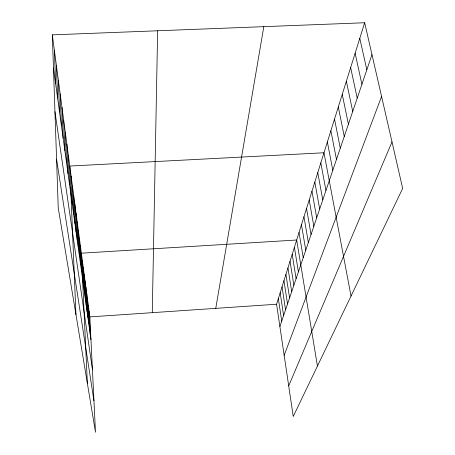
<?xml version="1.0" encoding="UTF-8"?>
<svg xmlns="http://www.w3.org/2000/svg" width="455" height="455" viewBox="0 0 455 455"><rect width="100%" height="100%" fill="white"/><g stroke="black" fill="none" stroke-linecap="round" stroke-linejoin="round"><path stroke-width="0.68" d="M152.277 312.665L157.646 30.775M215.761 308.359L263.815 26.657M364.665 22.75L402.675 188.421L293.242 416.496L276.589 304.236L364.665 22.75L52.325 34.859L58.234 207.867L95.487 432.25L89.851 316.896L52.325 34.859M279.893 326.525L371.974 54.594M284.165 355.304L381.574 96.46M288.703 385.88L392.005 141.897M89.851 316.896L276.589 304.236M359.786 38.345L366.832 69.769M355.116 53.263L361.918 84.277M350.646 67.545L357.221 98.161M346.363 81.235L352.722 111.452M342.257 94.373L348.405 124.192M338.31 106.982L344.264 136.42M334.516 119.096L340.289 148.159M330.87 130.75L336.473 159.438M327.361 141.966L332.798 170.289M351.027 296.068L323.983 152.766L69.78 166.047L75.957 314.627M320.821 162.873L325.956 190.503M317.766 172.633L322.766 199.927M314.82 182.057L319.683 209.021M311.965 191.168L316.708 217.814M309.212 199.978L313.831 226.311M306.545 208.504L311.049 234.524M303.963 216.756L308.353 242.475M301.46 224.753L305.749 250.176M299.032 232.499L303.223 257.632M317.442 366.07L296.683 240.012L81.377 253.19L87.349 383.229M294.402 247.298L298.4 271.868M292.19 254.373L296.103 278.67M290.04 261.238L293.867 285.268M287.952 267.91L291.695 291.678M285.928 274.393L289.59 297.9M283.954 280.689L287.543 303.946M56.568 159.165L93.952 400.764M282.037 286.821L285.552 309.827M280.172 292.781L283.613 315.548M278.358 298.582L281.73 321.111M54.947 111.685L92.416 369.341M53.457 68.017L90.972 339.783M89.112 311.305L90.232 334.442M88.344 305.561L89.476 328.948M87.559 299.657L88.697 323.3M86.751 293.589L87.895 317.493M85.921 287.338L87.07 311.516M85.062 280.911L86.217 305.362M84.186 274.291L85.347 299.02M83.276 267.472L84.442 292.485M82.338 260.442L83.51 285.746M80.381 245.717L81.564 271.624M79.352 237.999L80.541 264.219M78.294 230.031L79.483 256.563M77.196 221.801L78.391 248.657M76.065 213.293L77.265 240.479M74.893 204.488L76.093 232.016M73.682 195.383L74.887 223.251M72.43 185.947L73.63 214.168M71.128 176.176L72.334 204.756M68.335 155.206L69.541 184.542M66.84 143.945L68.04 173.668M65.281 132.229L66.475 162.355M63.654 120.029L64.849 150.565M61.965 107.323L63.154 138.274M60.202 94.066L61.385 125.449M58.359 80.234L59.537 112.049M56.437 65.787L57.603 98.041M54.429 50.676L55.578 83.379"/></g></svg>
